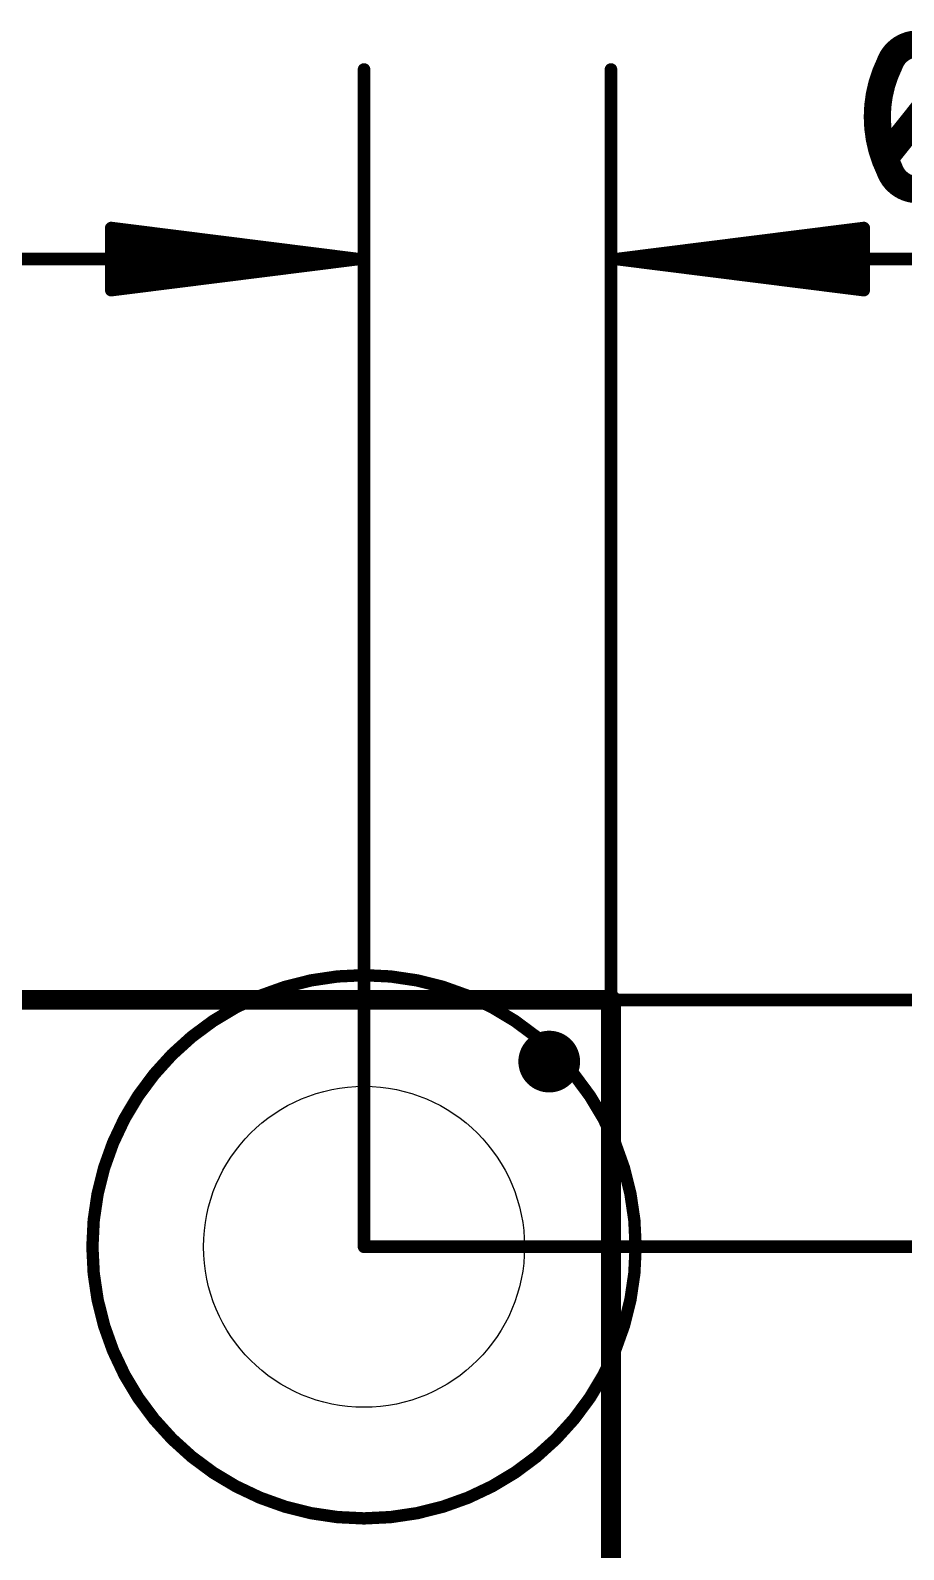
# Model space of a CAD drawing. Extents: x -29.2 to 57.4, y -24.7 to 35.4.
# Drawn here: x 19.43 to 28.41, y 19.74 to 35.37 of the extents above; entities that cross this region are included whole.
import ezdxf

# ---------------------------------------------------------------- set-up
doc = ezdxf.new("R2010")
doc.units = 0
for name, color, linetype in [('1', 12, 'CONTINUOUS'), ('16', 132, 'CONTINUOUS'), ('20', 31, 'CONTINUOUS'), ('23', 53, 'CONTINUOUS'), ('24', 53, 'CONTINUOUS'), ('39', 12, 'CONTINUOUS'), ('47', 253, 'CONTINUOUS')]:
    doc.layers.add(name, color=color, linetype=linetype)

# ---------------------------------------------------------------- blocks, each defined once
blk = doc.blocks.new('PIE')
at = {"const_width": 0.5}
blk.add_lwpolyline([(0, -0.25, 1), (0, 0.25, 1), (0, -0.25)], format="xyb", dxfattribs=at)

msp = doc.modelspace()

# ---------------------------------------------------------------- linework, layer by layer
at = {"layer": '1', "const_width": 0.2032}
for points in [[(25.4, 25.4), (0, 25.4)], [(25.4, 0), (25.4, 25.4)]]:
    msp.add_lwpolyline(points, dxfattribs=at)
at = {"layer": '1', "const_width": 0.1016}
for points in [[(25.4508, 25.4, 1), (25.3492, 25.4)], [(25.4, 25.3492, 1), (25.4, 25.4508)]]:
    msp.add_lwpolyline(points, format="xyb", dxfattribs=at)
at = {"layer": '16', "const_width": 0.2032}
for points in [[(25.4, 25.4), (0, 25.4)], [(25.4, 0), (25.4, 25.4)]]:
    msp.add_lwpolyline(points, dxfattribs=at)
at = {"layer": '16', "const_width": 0.1016}
for points in [[(25.4508, 25.4, 1), (25.3492, 25.4)], [(25.4, 25.3492, 1), (25.4, 25.4508)]]:
    msp.add_lwpolyline(points, format="xyb", dxfattribs=at)
at = {"layer": '20', "const_width": 0.2032}
for points in [[(25.4, 25.4), (0, 25.4)], [(25.4, 0), (25.4, 25.4)]]:
    msp.add_lwpolyline(points, dxfattribs=at)
at = {"layer": '20', "const_width": 0.1016}
for points in [[(25.4508, 25.4, 1), (25.3492, 25.4)], [(25.4, 25.3492, 1), (25.4, 25.4508)]]:
    msp.add_lwpolyline(points, format="xyb", dxfattribs=at)
at = {"layer": '20'}
msp.add_circle((22.86, 22.86), 1.651, dxfattribs=at)
at = {"layer": '23'}
for p in [(24.765, 24.765), (22.86, 22.86)]:
    msp.add_point(p, dxfattribs=at)
at = {"layer": '24'}
msp.add_point((24.765, 24.765), dxfattribs=at)
at = {"layer": '39', "const_width": 0.127}
msp.add_lwpolyline([(22.86, 20.066, 1), (22.86, 25.654, 1), (22.86, 20.066)], format="xyb", dxfattribs=at)
at = {"layer": '47'}
for points, const_width in [([(28.556, 35.2328, 0.3205), (28.2646, 35.0247)], 0.2794), ([(28.2646, 35.0247, 0.1139), (28.1397, 34.4835)], 0.2794), ([(28.3274, 34.9941, 1), (28.2018, 35.0553)], 0.1397), ([(22.8925, 34.97, 1), (22.8275, 34.97)], 0.065), ([(25.4325, 34.97, 1), (25.3675, 34.97)], 0.065), ([(28.1985, 35.0473, 1), (28.3307, 35.002)], 0.1397), ([(28.1397, 34.4835, 0.1139), (28.2646, 33.9423)], 0.2794), ([(28.0699, 34.4835, 1), (28.2095, 34.4835)], 0.1397), ([(28.2096, 34.4835, 1), (28.0699, 34.4835)], 0.1397), ([(28.1684, 34.1109, 1), (28.2775, 34.0236)], 0.1397), ([(28.3307, 33.965, 1), (28.1985, 33.9197)], 0.1397), ([(28.2646, 33.9423, 0.3205), (28.556, 33.7342)], 0.2794), ([(28.2018, 33.9117, 1), (28.3274, 33.9729)], 0.1397), ([(20.2641, 33.3715, 1), (20.2559, 33.307)], 0.065), ([(20.2925, 33.3392, 1), (20.2275, 33.3392)], 0.065), ([(20.2633, 33.3123, 1), (20.2567, 33.2477)], 0.065), ([(28.0325, 33.3392, 1), (27.9675, 33.3392)], 0.065), ([(28.0041, 33.307, 1), (27.9959, 33.3715)], 0.065), ([(28.0033, 33.2477, 1), (27.9967, 33.3123)], 0.065), ([(20.2617, 33.1825, 1), (20.2583, 33.1175)], 0.065), ([(28.0017, 33.1175, 1), (27.9983, 33.1825)], 0.065), ([(22.7991, 32.9878, 1), (22.7909, 33.0522)], 0.065), ([(22.7909, 32.9878, 1), (22.7991, 33.0522)], 0.065), ([(22.7983, 32.9877, 1), (22.7917, 33.0523)], 0.065), ([(22.7917, 32.9877, 1), (22.7983, 33.0523)], 0.065), ([(22.7933, 32.9875, 1), (22.7967, 33.0525)], 0.065), ([(22.7967, 32.9875, 1), (22.7933, 33.0525)], 0.065), ([(22.795, 32.9875, 1), (22.795, 33.0525)], 0.065), ([(25.465, 33.0525, 1), (25.465, 32.9875)], 0.065), ([(25.4691, 33.0522, 1), (25.4609, 32.9878)], 0.065), ([(25.4633, 33.0525, 1), (25.4667, 32.9875)], 0.065), ([(25.4667, 33.0525, 1), (25.4633, 32.9875)], 0.065), ([(25.4683, 33.0523, 1), (25.4617, 32.9877)], 0.065), ([(25.4617, 33.0523, 1), (25.4683, 32.9877)], 0.065), ([(25.4609, 33.0522, 1), (25.4691, 32.9878)], 0.065), ([(20.2583, 32.9225, 1), (20.2617, 32.8575)], 0.065), ([(20.2567, 32.7923, 1), (20.2633, 32.7277)], 0.065), ([(27.9967, 32.7277, 1), (28.0033, 32.7923)], 0.065), ([(27.9983, 32.8575, 1), (28.0017, 32.9225)], 0.065), ([(20.2559, 32.733, 1), (20.2641, 32.6685)], 0.065), ([(20.2275, 32.7008, 1), (20.2925, 32.7008)], 0.065), ([(27.9675, 32.7008, 1), (28.0325, 32.7008)], 0.065), ([(27.9959, 32.6685, 1), (28.0041, 32.733)], 0.065), ([(22.86, 25.4325, 1), (22.86, 25.3675)], 0.065), ([(22.86, 22.8925, 1), (22.86, 22.8275)], 0.065), ([(22.8275, 22.86, 1), (22.8925, 22.86)], 0.065), ([(25.3675, 22.86, 1), (25.4325, 22.86)], 0.065)]:
    msp.add_lwpolyline(points, format="xyb", dxfattribs=dict(at, const_width=const_width))
for points, const_width in [([(22.86, 22.86), (22.86, 34.97)], 0.13), ([(25.4, 22.86), (25.4, 34.97)], 0.13), ([(28.223, 34.0672), (28.889, 34.8998)], 0.2794), ([(22.795, 33.02), (20.26, 33.3392)], 0.13), ([(20.26, 33.3392), (20.26, 32.7008)], 0.13), ([(22.795, 33.02), (20.26, 33.28)], 0.13), ([(25.465, 33.02), (28, 33.3392)], 0.13), ([(25.465, 33.02), (28, 33.28)], 0.13), ([(28, 33.3392), (28, 32.7008)], 0.13), ([(22.795, 33.02), (20.26, 33.15)], 0.13), ([(25.465, 33.02), (28, 33.15)], 0.13), ([(22.795, 33.02), (17.66, 33.02)], 0.13), ([(20.26, 32.7008), (22.795, 33.02)], 0.13), ([(20.26, 32.89), (22.795, 33.02)], 0.13), ([(20.26, 32.76), (22.795, 33.02)], 0.13), ([(25.465, 33.02), (32.9628, 33.02)], 0.13), ([(28, 32.7008), (25.465, 33.02)], 0.13), ([(28, 32.89), (25.465, 33.02)], 0.13), ([(28, 32.76), (25.465, 33.02)], 0.13), ([(22.86, 25.4), (34.97, 25.4)], 0.13), ([(22.86, 22.86), (34.97, 22.86)], 0.13)]:
    msp.add_lwpolyline(points, dxfattribs=dict(at, const_width=const_width))

# ---------------------------------------------------------------- block references
at = {"layer": '1', "xscale": 0.635, "yscale": 0.635}
msp.add_blockref('PIE', (24.765, 24.765), dxfattribs=at)
at = {"layer": '16', "xscale": 0.635, "yscale": 0.635}
msp.add_blockref('PIE', (24.765, 24.765), dxfattribs=at)

doc.saveas('drawing.dxf')
